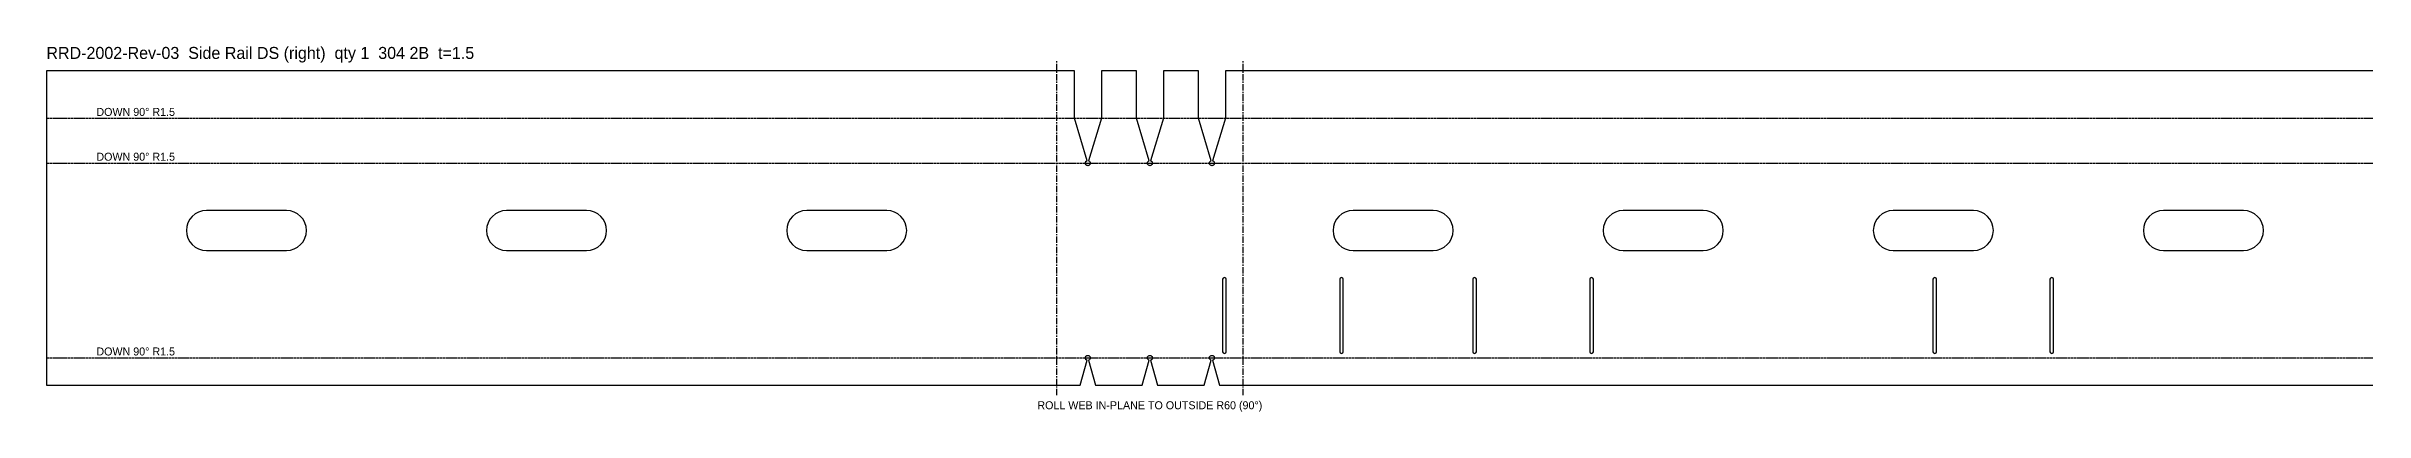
# Model space of a CAD drawing. Header units: millimetres. Extents: x 0 to 2426, y -13 to 169.
# Drawn here: x 0 to 1159, y -13 to 169 of the extents above; entities that cross this region are included whole.
import ezdxf
from ezdxf.enums import TextEntityAlignment as Align

# ---------------------------------------------------------------- set-up
doc = ezdxf.new("R2010")
doc.units = ezdxf.units.MM
doc.linetypes.add('CENTER', pattern=[5.08, 3.175, -0.635, 0.635, -0.635])
doc.linetypes.add('DASHED', pattern=[1.524, 1.27, -0.254])
for name, color, linetype in [('BEND', 2, 'DASHED'), ('CUT', 7, 'Continuous'), ('NOTES', 3, 'Continuous'), ('ROLL', 4, 'CENTER')]:
    doc.layers.add(name, color=color, linetype=linetype)

msp = doc.modelspace()

# ---------------------------------------------------------------- linework, layer by layer
at = {"layer": 'BEND'}
for p, q in [((0, 133.5), (2426.1, 133.5)), ((0, 111.1), (2426.1, 111.1)), ((0, 13.7), (2426.1, 13.7))]:
    msp.add_line(p, q, dxfattribs=at)
at = {"layer": 'CUT'}
msp.add_lwpolyline([(1836.8, 157.2), (589.3, 157.2), (589.3, 133.5), (582.9, 112.3), (583, 112.2), (583.3, 112.1), (583.4, 112), (583.6, 111.8), (583.7, 111.6), (583.8, 111.3), (583.8, 111.1), (583.8, 110.8), (583.7, 110.6), (583.6, 110.4), (583.4, 110.2), (583.3, 110.1), (583, 109.9), (582.8, 109.9), (582.6, 109.8), (582.3, 109.9), (582.1, 109.9), (581.9, 110.1), (581.7, 110.2), (581.5, 110.4), (581.4, 110.6), (581.3, 110.8), (581.3, 111.1), (581.3, 111.3), (581.4, 111.6), (581.5, 111.8), (581.7, 112), (581.9, 112.1), (582.1, 112.2), (582.2, 112.3), (575.8, 133.5), (575.8, 157.2), (558.3, 157.2), (558.3, 133.5), (551.9, 112.3), (552, 112.2), (552.2, 112.1), (552.4, 112), (552.6, 111.8), (552.7, 111.6), (552.8, 111.3), (552.8, 111.1), (552.8, 110.8), (552.7, 110.6), (552.6, 110.4), (552.4, 110.2), (552.2, 110.1), (552, 109.9), (551.8, 109.9), (551.5, 109.8), (551.3, 109.9), (551.1, 109.9), (550.8, 110.1), (550.7, 110.2), (550.5, 110.4), (550.4, 110.6), (550.3, 110.8), (550.3, 111.1), (550.3, 111.3), (550.4, 111.6), (550.5, 111.8), (550.7, 112), (550.8, 112.1), (551.1, 112.2), (551.2, 112.3), (544.8, 133.5), (544.8, 157.2), (527.3, 157.2), (527.3, 133.5), (520.9, 112.3), (521, 112.2), (521.2, 112.1), (521.4, 112), (521.6, 111.8), (521.7, 111.6), (521.7, 111.3), (521.8, 111.1), (521.7, 110.8), (521.7, 110.6), (521.6, 110.4), (521.4, 110.2), (521.2, 110.1), (521, 109.9), (520.8, 109.9), (520.5, 109.8), (520.3, 109.9), (520, 109.9), (519.8, 110.1), (519.6, 110.2), (519.5, 110.4), (519.4, 110.6), (519.3, 110.8), (519.3, 111.1), (519.3, 111.3), (519.4, 111.6), (519.5, 111.8), (519.6, 112), (519.8, 112.1), (520, 112.2), (520.2, 112.3), (513.8, 133.5), (513.8, 157.2), (0, 157.2), (0, 0), (516.7, 0), (520.2, 12.5), (520, 12.5), (519.8, 12.7), (519.6, 12.8), (519.5, 13), (519.4, 13.2), (519.3, 13.5), (519.3, 13.7), (519.3, 13.9), (519.4, 14.2), (519.5, 14.4), (519.6, 14.6), (519.8, 14.7), (520, 14.9), (520.3, 14.9), (520.5, 14.9), (520.8, 14.9), (521, 14.9), (521.2, 14.7), (521.4, 14.6), (521.6, 14.4), (521.7, 14.2), (521.7, 13.9), (521.8, 13.7), (521.7, 13.5), (521.7, 13.2), (521.6, 13), (521.4, 12.8), (521.2, 12.7), (521, 12.5), (520.8, 12.5), (524.4, 0), (547.7, 0), (551.2, 12.5), (551.1, 12.5), (550.8, 12.7), (550.7, 12.8), (550.5, 13), (550.4, 13.2), (550.3, 13.5), (550.3, 13.7), (550.3, 13.9), (550.4, 14.2), (550.5, 14.4), (550.7, 14.6), (550.8, 14.7), (551.1, 14.9), (551.3, 14.9), (551.5, 14.9), (551.8, 14.9), (552, 14.9), (552.2, 14.7), (552.4, 14.6), (552.6, 14.4), (552.7, 14.2), (552.8, 13.9), (552.8, 13.7), (552.8, 13.5), (552.7, 13.2), (552.6, 13), (552.4, 12.8), (552.2, 12.7), (552, 12.5), (551.9, 12.5), (555.4, 0), (578.7, 0), (582.2, 12.5), (582.1, 12.5), (581.9, 12.7), (581.7, 12.8), (581.5, 13), (581.4, 13.2), (581.3, 13.5), (581.3, 13.7), (581.3, 13.9), (581.4, 14.2), (581.5, 14.4), (581.7, 14.6), (581.9, 14.7), (582.1, 14.9), (582.3, 14.9), (582.6, 14.9), (582.8, 14.9), (583, 14.9), (583.3, 14.7), (583.4, 14.6), (583.6, 14.4), (583.7, 14.2), (583.8, 13.9), (583.8, 13.7), (583.8, 13.5), (583.7, 13.2), (583.6, 13), (583.4, 12.8), (583.3, 12.7), (583, 12.5), (582.9, 12.5), (586.4, 0), (1839.7, 0)], dxfattribs=at)
for points in [[(120, 67.4, 1), (120, 87.4), (80, 87.4, 1), (80, 67.4)], [(270, 67.4, 1), (270, 87.4), (230, 87.4, 1), (230, 67.4)], [(420, 67.4, 1), (420, 87.4), (380, 87.4, 1), (380, 67.4)], [(693.1, 67.4, 1), (693.1, 87.4), (653.1, 87.4, 1), (653.1, 67.4)], [(828.1, 67.4, 1), (828.1, 87.4), (788.1, 87.4, 1), (788.1, 67.4)], [(963.1, 67.4, 1), (963.1, 87.4), (923.1, 87.4, 1), (923.1, 67.4)], [(1098.1, 67.4, 1), (1098.1, 87.4), (1058.1, 87.4, 1), (1058.1, 67.4)], [(587.9, 16.8, 1), (589.7, 16.8), (589.7, 53, 1), (587.9, 53)], [(646.4, 16.8, 1), (648.2, 16.8), (648.2, 53, 1), (646.4, 53)], [(712.9, 16.8, 1), (714.7, 16.8), (714.7, 53, 1), (712.9, 53)], [(771.4, 16.8, 1), (773.2, 16.8), (773.2, 53, 1), (771.4, 53)], [(942.9, 16.8, 1), (944.7, 16.8), (944.7, 53, 1), (942.9, 53)], [(1001.4, 16.8, 1), (1003.2, 16.8), (1003.2, 53, 1), (1001.4, 53)]]:
    msp.add_lwpolyline(points, format="xyb", close=True, dxfattribs=at)
at = {"layer": 'ROLL'}
for p, q in [((505, -5), (505, 162.2)), ((598.1, -5), (598.1, 162.2))]:
    msp.add_line(p, q, dxfattribs=at)

# ---------------------------------------------------------------- texts
at = {"layer": 'BEND'}
for p in [(25, 134.7), (25, 112.3), (25, 14.9)]:
    msp.add_text('DOWN 90° R1.5', height=4, dxfattribs=at).set_placement(p)
at = {"layer": 'NOTES'}
msp.add_text('RRD-2002-Rev-03  Side Rail DS (right)  qty 1  304 2B  t=1.5', height=6, dxfattribs=at).set_placement((0, 163.2))
at = {"layer": 'ROLL'}
msp.add_text('ROLL WEB IN-PLANE TO OUTSIDE R60 (90°)', height=4, dxfattribs=at).set_placement((551.5, -12), align=Align.CENTER)

doc.saveas('drawing.dxf')
